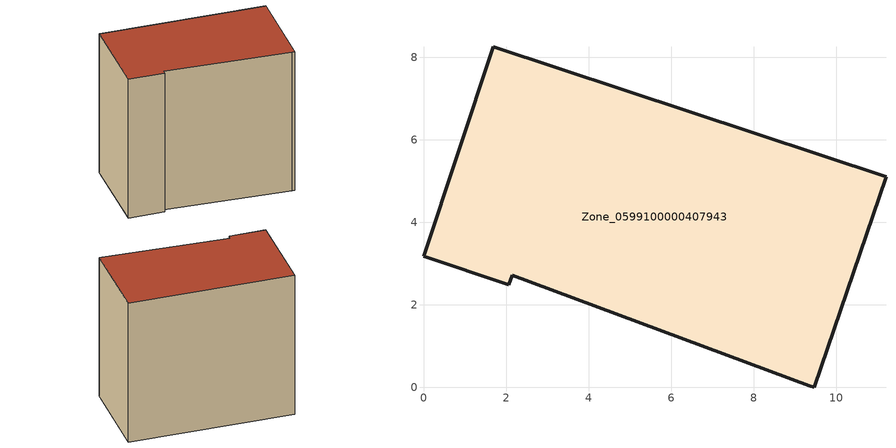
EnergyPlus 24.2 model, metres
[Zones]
Zone_0599100000407943
 floor ground (C_G): 1.69,8.26 11.2,5.1 9.47,0 9.34,0.04 2.15,2.71 2.07,2.48 0,3.18 z0
 wall outside (C_F): 11.2,5.1 1.69,8.26 0,3.18 2.07,2.48 2.15,2.71 9.34,0.04 9.47,0 11.2,5.1 z0:9.21
 roof outside (C_R): 9.34,0.04 9.47,0 11.2,5.1 1.69,8.26 0,3.18 2.07,2.48 2.15,2.71 z9.21
[BUILDING]
Pand.0599100000407943: North Axis=0; Terrain=City; Loads Convergence Tolerance Value=0.04; Temperature Convergence Tolerance Value=0.4; Solar Distribution=FullExterior; Maximum Number of Warmup Days=25; Minimum Number of Warmup Days=1
[Site:Location]
Rotterdam.The.Hague.AP_ZH_NLD Design_Conditions: Latitude=51.96; Longitude=4.45; Time Zone=1; Elevation=-4.5
[SITE:GROUNDTEMPERATURE:BUILDINGSURFACE]
18, 18, 18, 18, 18, 18, 18, 18, 18, 18, 18, 18
[MATERIAL] Thermal Absorptance=0.9; Solar Absorptance=0.7; Visible Absorptance=0.7
Name | Roughness | Thickness | Conductivity | Density | Specific Heat
G.TC.1992-2005 | MediumSmooth | 0.15 | 0.06 | 540 | 1210
F.TC.1992-2005 | Rough | 0.3 | 0.12 | 1920 | 840
R.TC.1992-2005 | MediumRough | 0.2 | 0.08 | 1500 | 1000
[CONSTRUCTION]
C_G: G.TC.1992-2005
C_F: F.TC.1992-2005
C_R: R.TC.1992-2005
[ZONE]
Zone_0599100000407943: Type=1; Multiplier=1; Ceiling Height=Autocalculate; Volume=Autocalculate; Floor Area=autocalculate; Part of Total Floor Area=Yes
[ZONEINFILTRATION:DESIGNFLOWRATE]
Infil_Zone_0599100000407943: Zone or ZoneList or Space or SpaceList=Zone_0599100000407943; Schedule=AlwaysOn; Design Flow Rate Calculation Method=Flow/Area; Flow Rate per Floor Area=0.0015; Constant Term Coefficient=1; Temperature Term Coefficient=0; Velocity Term Coefficient=0; Velocity Squared Term Coefficient=0
[HVACTEMPLATE:ZONE:IDEALLOADSAIRSYSTEM]
Zone_0599100000407943: Maximum Heating Supply Air Temperature=50; Minimum Cooling Supply Air Temperature=13; Maximum Heating Supply Air Humidity Ratio=0.0156; Minimum Cooling Supply Air Humidity Ratio=0.0077; Heating Limit=NoLimit; Cooling Limit=NoLimit; Dehumidification Control Type=ConstantSensibleHeatRatio; Cooling Sensible Heat Ratio=0.7; Dehumidification Setpoint=60; Humidification Control Type=None; Humidification Setpoint=30; Outdoor Air Method=None; Outdoor Air Flow Rate per Person=0.00944; Outdoor Air Flow Rate per Zone Floor Area=0; Outdoor Air Flow Rate per Zone=0; Demand Controlled Ventilation Type=None; Outdoor Air Economizer Type=NoEconomizer; Heat Recovery Type=None; Sensible Heat Recovery Effectiveness=0.7; Latent Heat Recovery Effectiveness=0.65
[ZONECONTROL:THERMOSTAT]
ThermostatControl_Zone_0599100000407943: Zone or ZoneList=Zone_0599100000407943; Control Type Schedule=DualSetpointControlType; Control 1=Thermostat_Zone_0599100000407943; Temperature Difference Between Cutout And Setpoint=0
[THERMOSTATSETPOINT:DUALSETPOINT]
Thermostat_Zone_0599100000407943: Heating Setpoint Temperature Schedule=HeatingSetpoint_Zone_0599100000407943; Cooling Setpoint Temperature Schedule=CoolingSetpoint_Zone_0599100000407943
[SCHEDULE:COMPACT]
HeatingSetpoint_Zone_0599100000407943: Through: 12/31, For: AllDays, Until: 24:00, 21
CoolingSetpoint_Zone_0599100000407943: Through: 12/31, For: AllDays, Until: 24:00, 24
DualSetpointControlType: Through: 12/31, For: AllDays, Until: 24:00, 4
AlwaysOn: Through: 12/31, For: AllDays, Until: 24:00, 1
